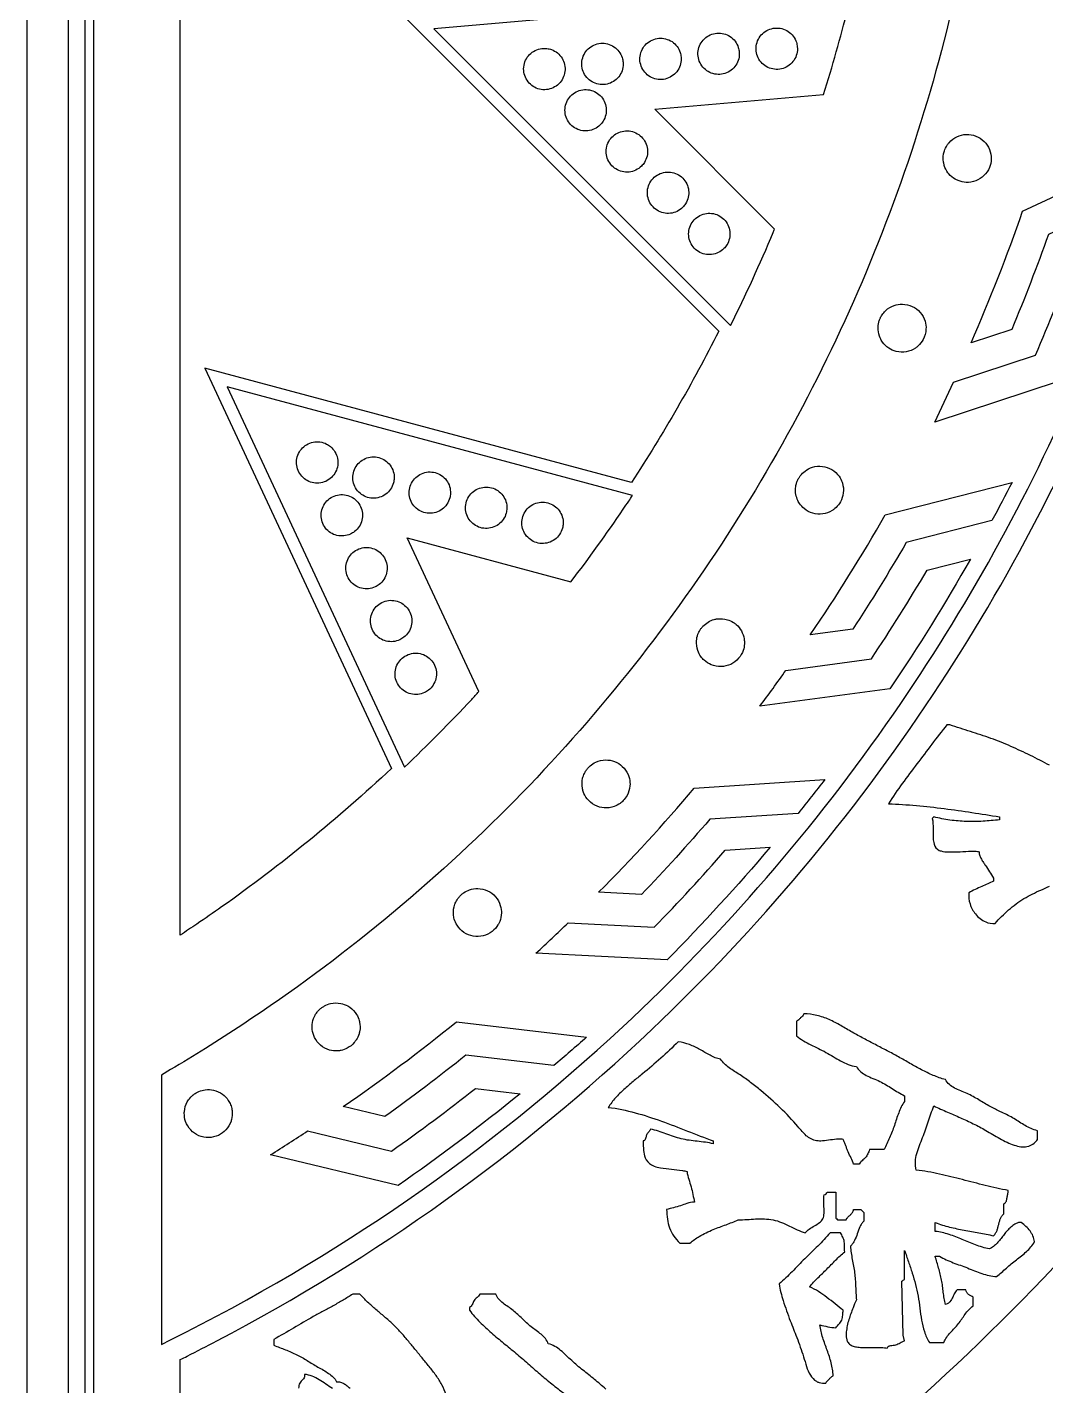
# Model space of a CAD drawing. Header units: millimetres. Extents: x 2100 to 2630, y 15240 to 16970.
# Drawn here: x 2099.6 to 2222.7, y 15892 to 16056.2 of the extents above; entities that cross this region are included whole.
import ezdxf

# ---------------------------------------------------------------- set-up
doc = ezdxf.new("R2010")
doc.units = ezdxf.units.MM

msp = doc.modelspace()

# ---------------------------------------------------------------- linework, layer by layer
for points in [[(2099.63, 16964.18, -0.414209), (2105.63, 16970.18), (2623.63, 16970.18, -0.414209), (2629.63, 16964.18), (2629.63, 15246.18, -0.414209), (2623.63, 15240.18), (2105.63, 15240.18, -0.414209), (2099.63, 15246.18), (2099.63, 16964.18)], [(2118.13, 15946.43), (2118.13, 16263.92, -0.001762), (2119.13, 16263.25, -0.001649), (2120.13, 16262.58, -0.025258), (2135.52, 16250.98, -0.014259), (2143.64, 16243.78), (2121.08, 16195.39), (2172.65, 16209.21, -0.027777), (2183.2, 16190.93), (2145.45, 16153.18), (2198.64, 16148.53, -0.027779), (2202.3, 16127.74), (2153.91, 16105.18), (2202.3, 16082.61, -0.027779), (2198.64, 16061.83), (2145.45, 16057.17), (2183.2, 16019.42, -0.027778), (2172.65, 16001.14), (2121.08, 16014.96), (2143.64, 15966.57, -0.034889), (2123.11, 15949.83, -0.004733), (2120.13, 15947.77, -0.003319), (2118.13, 15946.43)], [(2353.98, 16112.36, -0.049847), (2348.66, 16044.83, -0.052789), (2328.6, 15976, -0.049859), (2296.79, 15916.19, -0.052772), (2250.93, 15861.07, -0.051033), (2196.57, 15818.05, -0.048061), (2138.37, 15788.39, -0.014512), (2119.75, 15781.67, -0.001278), (2118.13, 15781.14), (2118.13, 15818.44, 0.051646), (2174.66, 15845.96, 0.049573), (2222.55, 15882.75, 0.055231), (2266.19, 15933.91, 0.050843), (2295.55, 15988.42, 0.047702), (2312.57, 16043.97, 0.054595), (2318.73, 16110.16, 0.052737)], [(2421.62, 16062.44, -0.020976), (2416.59, 16028.54, -0.020949), (2408.76, 15995.22, -0.020976), (2398.13, 15962.64, -0.020949), (2384.83, 15931.1, -0.020976), (2368.9, 15900.76, -0.020949), (2350.52, 15871.89, -0.020976), (2329.74, 15844.64, -0.020948), (2306.78, 15819.25, -0.020975), (2281.74, 15795.86, -0.02095), (2254.85, 15774.67, -0.020976), (2226.25, 15755.8, -0.02095), (2196.2, 15739.41, -0.020977), (2164.84, 15725.58, -0.020952), (2132.48, 15714.45, -0.015714), (2107.63, 15707.9), (2107.63, 15675.81), (2107.63, 15643.72), (2106.63, 15643.53), (2106.63, 16105.18)], [(2301.6, 16077.87, -0.055438), (2288.56, 16015.26, -0.050313), (2265.05, 15962.13, -0.055424), (2227.48, 15910.37, -0.050966), (2183.65, 15871.12, -0.0484), (2135.46, 15842.78, -0.013989), (2120.58, 15836.37, -0.001247), (2119.21, 15835.83, -0.001186), (2118.13, 15835.41), (2118.13, 15839.8)], [(2212.99, 16065.9, -0.050687), (2201.01, 16026.57, -0.050686), (2181.36, 15990.47, -0.050687), (2154.86, 15959.05, -0.05271), (2121.17, 15932.74, -0.006086), (2116.95, 15930.17), (2115.84, 15929.5), (2115.84, 15914.79), (2115.84, 15914.79), (2115.84, 15912.3)], [(2118.13, 15868.42), (2118.13, 15895.13, 0.001299), (2118.95, 15895.54, 0.004008), (2122.53, 15897.38, 0.06919), (2175.1, 15935.01, 0.056513), (2209.11, 15975.5, 0.053027), (2232.01, 16019.53, 0.049535), (2244.59, 16064.17, 0.049537)], [(2195.87, 16048.03, 0.01406), (2198.79, 16058.37, 0.001609), (2199.09, 16059.53, 0.000965), (2199.29, 16060.38), (2148.78, 16055.96), (2184.63, 16020.11, 0.016169), (2189.78, 16031.36, 0.000626), (2189.95, 16031.76), (2175.47, 16046.25), (2195.87, 16048.03)], [(2115.84, 15912.3), (2115.84, 15912.3), (2115.84, 15907.94), (2115.84, 15903.6), (2115.84, 15903.59), (2115.84, 15899.28), (2115.84, 15896.94), (2116.95, 15897.5, 0.071982), (2171.59, 15935.34, 0.054013), (2204.3, 15973.13, 0.049801), (2226.65, 16013.45, 0.049098), (2240.44, 16056.76, 0.048391)], [(2192.69, 16053.78, -0.084324), (2192.63, 16052.94, -0.084322), (2192.29, 16052.18, -0.08435), (2191.71, 16051.57, -0.084336), (2190.97, 16051.18, -0.084347), (2190.14, 16051.06, -0.084341), (2189.32, 16051.22, -0.084345), (2188.6, 16051.64, -0.084353), (2188.06, 16052.28, -0.084359), (2187.75, 16053.06, -0.084351), (2187.73, 16053.9, -0.084364), (2187.98, 16054.7, -0.084335), (2188.48, 16055.37, -0.084351), (2189.18, 16055.84, -0.084354), (2189.99, 16056.05, -0.084349), (2190.82, 16055.98, -0.084347), (2191.59, 16055.64, -0.084345), (2192.2, 16055.07, -0.084265), (2192.58, 16054.33, -0.05615), (2192.69, 16053.78)], [(2171.63, 16051.93, -0.084331), (2171.57, 16051.1, -0.084336), (2171.23, 16050.33, -0.084349), (2170.65, 16049.72, -0.084336), (2169.91, 16049.34, -0.084343), (2169.08, 16049.22, -0.08435), (2168.26, 16049.38, -0.084342), (2167.54, 16049.8, -0.084332), (2166.99, 16050.44, -0.084374), (2166.69, 16051.22, -0.084325), (2166.67, 16052.06, -0.084369), (2166.92, 16052.86, -0.08435), (2167.42, 16053.53, -0.084351), (2168.12, 16054, -0.084353), (2168.93, 16054.21, -0.084348), (2169.76, 16054.14, -0.084345), (2170.53, 16053.8, -0.084329), (2171.14, 16053.23, -0.084277), (2171.52, 16052.48, -0.056121), (2171.63, 16051.93)], [(2178.65, 16052.55, -0.084324), (2178.59, 16051.71, -0.08432), (2178.25, 16050.95, -0.084348), (2177.67, 16050.34, -0.084336), (2176.93, 16049.95, -0.084347), (2176.1, 16049.83, -0.08435), (2175.28, 16049.99, -0.084345), (2174.56, 16050.42, -0.084329), (2174.02, 16051.05, -0.084344), (2173.71, 16051.84, -0.084327), (2173.69, 16052.67, -0.084364), (2173.94, 16053.47, -0.08434), (2174.44, 16054.14, -0.084354), (2175.14, 16054.61, -0.084354), (2175.95, 16054.82, -0.084349), (2176.78, 16054.75, -0.084344), (2177.55, 16054.41, -0.08435), (2178.16, 16053.84, -0.084265), (2178.54, 16053.1, -0.05615), (2178.65, 16052.55)], [(2185.67, 16053.16, -0.084311), (2185.61, 16052.33, -0.084311), (2185.27, 16051.56, -0.084345), (2184.69, 16050.95, -0.084335), (2183.95, 16050.57, -0.084346), (2183.12, 16050.45, -0.084349), (2182.3, 16050.61, -0.084342), (2181.58, 16051.03, -0.084348), (2181.03, 16051.67, -0.084357), (2180.73, 16052.45, -0.08434), (2180.71, 16053.29, -0.084343), (2180.96, 16054.09, -0.084338), (2181.46, 16054.76, -0.084339), (2182.16, 16055.22, -0.084353), (2182.97, 16055.44, -0.084348), (2183.8, 16055.37, -0.084345), (2184.57, 16055.03, -0.084337), (2185.18, 16054.45, -0.084282), (2185.56, 16053.71, -0.056121), (2185.67, 16053.16)], [(2162.98, 16053.45, -0.08431), (2163.71, 16053.04, -0.084319), (2164.26, 16052.41, -0.084364), (2164.57, 16051.63, -0.084338), (2164.6, 16050.79, -0.084349), (2164.36, 16049.99, -0.084339), (2163.87, 16049.31, -0.084352), (2163.18, 16048.84, -0.084343), (2162.37, 16048.61, -0.084344), (2161.54, 16048.67, -0.084354), (2160.77, 16049, -0.084339), (2160.15, 16049.57, -0.084344), (2159.75, 16050.31, -0.084358), (2159.62, 16051.13, -0.084345), (2159.78, 16051.96, -0.084328), (2160.19, 16052.69, -0.084344), (2160.82, 16053.24, -0.08434), (2161.6, 16053.55, -0.084269), (2162.44, 16053.58, -0.056149), (2162.98, 16053.45)], [(2168.87, 16044.35, -0.084317), (2168.19, 16043.87, -0.084316), (2167.39, 16043.64, -0.084352), (2166.55, 16043.68, -0.084359), (2165.78, 16044, -0.084345), (2165.15, 16044.56, -0.084359), (2164.75, 16045.29, -0.08435), (2164.61, 16046.12, -0.084335), (2164.75, 16046.95, -0.084345), (2165.15, 16047.68, -0.084348), (2165.78, 16048.24, -0.084346), (2166.55, 16048.56, -0.084349), (2167.39, 16048.6, -0.084353), (2168.19, 16048.37, -0.08434), (2168.87, 16047.89, -0.084331), (2169.36, 16047.2, -0.084338), (2169.59, 16046.4, -0.084343), (2169.54, 16045.56, -0.084273), (2169.22, 16044.79, -0.056135), (2168.87, 16044.35)], [(2173.86, 16039.37, -0.084328), (2173.17, 16038.88, -0.084317), (2172.37, 16038.65, -0.084346), (2171.53, 16038.7, -0.084342), (2170.76, 16039.02, -0.084332), (2170.14, 16039.58, -0.084362), (2169.73, 16040.31, -0.08435), (2169.59, 16041.14, -0.084333), (2169.73, 16041.96, -0.084359), (2170.14, 16042.7, -0.084325), (2170.76, 16043.25, -0.084356), (2171.53, 16043.57, -0.084343), (2172.37, 16043.62, -0.084348), (2173.17, 16043.39, -0.084342), (2173.86, 16042.9, -0.084332), (2174.34, 16042.22, -0.084327), (2174.57, 16041.42, -0.08436), (2174.53, 16040.58, -0.084265), (2174.21, 16039.81, -0.056153), (2173.86, 16039.37)], [(2210.46, 16041.2, -0.066513), (2210.8, 16041.89, -0.034055), (2211.03, 16042.2, -0.102574), (2211.97, 16042.92, -0.102621), (2213.12, 16043.2, -0.102512), (2214.28, 16043, -0.102621), (2215.26, 16042.36, -0.102497), (2215.91, 16041.38, -0.102501), (2216.12, 16040.22, -0.090816), (2215.9, 16039.19, -0.10235), (2215.24, 16038.22, -0.102557), (2214.25, 16037.59, -0.1025), (2213.08, 16037.4, -0.085035), (2212.12, 16037.62, -0.034238), (2211.77, 16037.79, -0.084901), (2211.01, 16038.42, -0.017148), (2210.89, 16038.57, -0.084929), (2210.45, 16039.45, -0.034164), (2210.36, 16039.84, -0.119121), (2210.46, 16041.2)], [(2232.72, 16035.62), (2223.03, 16031.1, -0.01302), (2218.6, 16019.62), (2213.68, 16018.01, 0.02011), (2219.92, 16033.92), (2234.27, 16040.6, -0.005392), (2232.72, 16035.62)], [(2178.84, 16034.39, -0.084324), (2178.16, 16033.9, -0.084336), (2177.35, 16033.67, -0.084342), (2176.52, 16033.72, -0.084344), (2175.74, 16034.04, -0.084347), (2175.12, 16034.59, -0.084361), (2174.71, 16035.33, -0.084348), (2174.57, 16036.15, -0.084337), (2174.71, 16036.98, -0.084357), (2175.12, 16037.71, -0.084326), (2175.74, 16038.27, -0.084345), (2176.52, 16038.59, -0.08434), (2177.35, 16038.64, -0.084354), (2178.16, 16038.41, -0.084351), (2178.84, 16037.92, -0.084338), (2179.33, 16037.24, -0.084311), (2179.56, 16036.43, -0.084342), (2179.51, 16035.6, -0.084257), (2179.19, 16034.82, -0.05614), (2178.84, 16034.39)], [(2183.82, 16029.4, -0.084332), (2183.14, 16028.92, -0.084317), (2182.34, 16028.69, -0.084345), (2181.5, 16028.73, -0.084343), (2180.73, 16029.05, -0.084331), (2180.1, 16029.61, -0.084341), (2179.7, 16030.35, -0.08434), (2179.56, 16031.17, -0.084333), (2179.7, 16032, -0.084345), (2180.1, 16032.73, -0.084346), (2180.73, 16033.29, -0.084348), (2181.5, 16033.61, -0.084343), (2182.34, 16033.66, -0.084337), (2183.14, 16033.42, -0.08435), (2183.82, 16032.94, -0.084349), (2184.31, 16032.26, -0.084361), (2184.54, 16031.45, -0.084334), (2184.49, 16030.61, -0.084271), (2184.17, 16029.84, -0.05617), (2183.82, 16029.4)], [(2209.29, 16008.42, 0.005797), (2211.58, 16013.24), (2221.48, 16016.5, 0.013279), (2226.12, 16028.28), (2231.04, 16030.57, -0.019054), (2224.34, 16013.37), (2209.29, 16008.42)], [(2202.7, 16020.96, -0.013994), (2202.76, 16021.1, -0.016764), (2202.86, 16021.28, -0.052173), (2203.23, 16021.76, -0.017541), (2203.37, 16021.91, -0.104761), (2204.4, 16022.53, -0.087412), (2205.39, 16022.68, -0.104713), (2206.57, 16022.42, -0.104879), (2207.53, 16021.69, -0.104896), (2208.12, 16020.64, -0.087447), (2208.24, 16019.65, -0.110967), (2207.9, 16018.42, -0.08691), (2207.28, 16017.63, -0.03496), (2206.96, 16017.38, -0.104837), (2205.85, 16016.93, -0.104913), (2204.64, 16016.97, -0.087273), (2203.73, 16017.38, -0.08714), (2203, 16018.08, -0.052367), (2202.7, 16018.6, -0.087166), (2202.45, 16019.58, -0.052104), (2202.47, 16020.18, -0.016695), (2202.51, 16020.38, -0.017733), (2202.56, 16020.58, -0.026304), (2202.7, 16020.96)], [(2165.33, 15989.12, 0.014124), (2171.65, 15997.89, 0.001601), (2172.32, 15998.88, 0.000924), (2172.77, 15999.55), (2123.8, 16012.68), (2145.22, 15966.73, 0.015047), (2153.34, 15974.92, 0.001675), (2154.2, 15975.86), (2145.55, 15994.43), (2165.33, 15989.12)], [(2136.28, 16005.47, -0.084324), (2136.82, 16004.83, -0.084308), (2137.12, 16004.05, -0.084335), (2137.15, 16003.21, -0.084325), (2136.9, 16002.41, -0.084335), (2136.39, 16001.74, -0.084361), (2135.7, 16001.27, -0.084344), (2134.89, 16001.06, -0.08434), (2134.05, 16001.13, -0.084338), (2133.29, 16001.47, -0.084348), (2132.68, 16002.04, -0.084346), (2132.29, 16002.78, -0.084351), (2132.17, 16003.61, -0.084355), (2132.33, 16004.44, -0.08433), (2132.76, 16005.16, -0.084348), (2133.39, 16005.7, -0.084348), (2134.18, 16006, -0.084339), (2135.01, 16006.03, -0.084281), (2135.81, 16005.78, -0.056139), (2136.28, 16005.47)], [(2143.89, 16001.08, -0.08434), (2143.54, 16000.32, -0.08431), (2142.96, 15999.72, -0.084368), (2142.21, 15999.34, -0.084327), (2141.38, 15999.23, -0.084328), (2140.56, 15999.4, -0.084365), (2139.85, 15999.83, -0.084333), (2139.31, 16000.48, -0.084359), (2139.02, 16001.26, -0.084357), (2139.01, 16002.1, -0.08435), (2139.27, 16002.9, -0.084355), (2139.78, 16003.56, -0.084341), (2140.48, 16004.02, -0.084341), (2141.29, 16004.22, -0.08434), (2142.12, 16004.14, -0.084327), (2142.89, 16003.79, -0.084341), (2143.49, 16003.21, -0.084336), (2143.87, 16002.46, -0.084278), (2143.98, 16001.63, -0.056146), (2143.89, 16001.08)], [(2150.7, 15999.26, -0.084317), (2150.35, 15998.5, -0.084324), (2149.77, 15997.89, -0.084352), (2149.02, 15997.51, -0.084347), (2148.19, 15997.41, -0.084349), (2147.37, 15997.58, -0.084345), (2146.65, 15998.01, -0.084332), (2146.12, 15998.65, -0.084331), (2145.83, 15999.44, -0.084346), (2145.81, 16000.28, -0.084353), (2146.07, 16001.07, -0.084362), (2146.58, 16001.74, -0.084321), (2147.28, 16002.19, -0.084343), (2148.1, 16002.4, -0.084341), (2148.93, 16002.32, -0.084346), (2149.69, 16001.97, -0.08434), (2150.3, 16001.39, -0.084331), (2150.67, 16000.64, -0.084289), (2150.78, 15999.81, -0.056155), (2150.7, 15999.26)], [(2192.86, 16001.65, -0.013759), (2192.94, 16001.79, -0.01686), (2193.05, 16001.95, -0.069983), (2193.62, 16002.52, -0.087291), (2194.52, 16002.98, -0.10474), (2195.72, 16003.08, -0.104826), (2196.86, 16002.69, -0.104828), (2197.74, 16001.88, -0.069358), (2198.11, 16001.16, -0.034828), (2198.21, 16000.77, -0.104987), (2198.2, 15999.57, -0.093517), (2197.77, 15998.58, -0.069562), (2197.23, 15997.98, -0.034994), (2196.9, 15997.74, -0.104803), (2195.77, 15997.33, -0.104789), (2194.57, 15997.42, -0.104791), (2193.51, 15997.98, -0.069652), (2192.97, 15998.58, -0.052363), (2192.68, 15999.11, -0.069294), (2192.49, 15999.9, -0.034963), (2192.47, 16000.3, -0.052249), (2192.55, 16000.9, -0.016706), (2192.61, 16001.09, -0.017805), (2192.68, 16001.28, -0.026432), (2192.86, 16001.65)], [(2157.51, 15997.43, -0.084324), (2157.16, 15996.67, -0.08431), (2156.58, 15996.07, -0.084353), (2155.83, 15995.69, -0.084344), (2155, 15995.58, -0.084346), (2154.18, 15995.75, -0.084363), (2153.46, 15996.18, -0.084335), (2152.93, 15996.83, -0.084333), (2152.63, 15997.62, -0.084356), (2152.62, 15998.45, -0.084343), (2152.88, 15999.25, -0.084341), (2153.39, 15999.91, -0.084355), (2154.09, 16000.37, -0.084341), (2154.9, 16000.57, -0.08434), (2155.74, 16000.49, -0.084348), (2156.5, 16000.15, -0.08435), (2157.1, 15999.56, -0.084338), (2157.48, 15998.82, -0.084281), (2157.59, 15997.99, -0.056141), (2157.51, 15997.43)], [(2216.21, 15996.53), (2205.85, 15993.87, -0.013021), (2199.39, 15983.4), (2194.25, 15982.72, 0.020111), (2203.31, 15997.21), (2218.64, 16001.15, -0.005392), (2216.21, 15996.53)], [(2138.71, 15994.9, -0.084324), (2137.9, 15994.68, -0.084315), (2137.06, 15994.73, -0.084372), (2136.29, 15995.06, -0.084358), (2135.68, 15995.63, -0.084347), (2135.28, 15996.37, -0.084359), (2135.15, 15997.2, -0.084346), (2135.3, 15998.02, -0.084325), (2135.71, 15998.75, -0.084346), (2136.35, 15999.3, -0.084346), (2137.12, 15999.61, -0.084345), (2137.96, 15999.65, -0.084356), (2138.76, 15999.4, -0.084343), (2139.44, 15998.91, -0.084347), (2139.91, 15998.22, -0.084314), (2140.14, 15997.41, -0.084337), (2140.08, 15996.58, -0.08434), (2139.75, 15995.81, -0.084281), (2139.18, 15995.19, -0.056152), (2138.71, 15994.9)], [(2164.31, 15995.61, -0.08433), (2163.96, 15994.85, -0.084324), (2163.38, 15994.24, -0.08435), (2162.63, 15993.87, -0.08435), (2161.8, 15993.76, -0.084347), (2160.98, 15993.93, -0.084365), (2160.27, 15994.36, -0.084337), (2159.73, 15995.01, -0.084331), (2159.44, 15995.79, -0.084357), (2159.43, 15996.63, -0.084329), (2159.69, 15997.42, -0.084358), (2160.2, 15998.09, -0.084346), (2160.9, 15998.55, -0.084359), (2161.71, 15998.75, -0.084343), (2162.54, 15998.67, -0.084349), (2163.31, 15998.32, -0.084338), (2163.91, 15997.74, -0.084347), (2164.29, 15996.99, -0.084262), (2164.4, 15996.16, -0.056142), (2164.31, 15995.61)], [(2141.68, 15988.51, -0.084324), (2140.88, 15988.29, -0.084318), (2140.04, 15988.35, -0.084372), (2139.27, 15988.68, -0.084363), (2138.65, 15989.24, -0.084333), (2138.26, 15989.98, -0.084343), (2138.13, 15990.81, -0.084337), (2138.28, 15991.63, -0.084362), (2138.69, 15992.36, -0.084348), (2139.32, 15992.91, -0.084351), (2140.1, 15993.22, -0.084349), (2140.94, 15993.26, -0.084339), (2141.74, 15993.02, -0.084332), (2142.42, 15992.52, -0.08435), (2142.89, 15991.83, -0.084345), (2143.11, 15991.03, -0.084321), (2143.06, 15990.19, -0.084349), (2142.73, 15989.42, -0.084292), (2142.16, 15988.8, -0.056129), (2141.68, 15988.51)], [(2188.17, 15974.1, 0.005798), (2191.31, 15978.42), (2201.64, 15979.81, 0.013279), (2208.37, 15990.53), (2213.62, 15991.88, -0.019054), (2203.89, 15976.2), (2188.17, 15974.1)], [(2144.66, 15982.13, -0.084323), (2143.85, 15981.9, -0.084317), (2143.02, 15981.96, -0.084371), (2142.25, 15982.29, -0.084342), (2141.63, 15982.86, -0.084347), (2141.24, 15983.6, -0.084359), (2141.11, 15984.42, -0.08434), (2141.26, 15985.25, -0.084329), (2141.67, 15985.97, -0.084346), (2142.3, 15986.52, -0.084347), (2143.08, 15986.84, -0.084345), (2143.92, 15986.87, -0.084338), (2144.72, 15986.63, -0.084343), (2145.39, 15986.14, -0.084331), (2145.87, 15985.45, -0.084346), (2146.09, 15984.64, -0.084328), (2146.04, 15983.8, -0.084341), (2145.71, 15983.04, -0.084281), (2145.14, 15982.42, -0.056154), (2144.66, 15982.13)], [(2181.05, 15983.48, -0.013813), (2181.15, 15983.6, -0.01677), (2181.28, 15983.75, -0.069693), (2181.91, 15984.26, -0.069374), (2182.65, 15984.58, -0.034732), (2183.04, 15984.65, -0.104914), (2184.24, 15984.55, -0.06933), (2184.97, 15984.21, -0.034715), (2185.3, 15983.97, -0.087461), (2185.93, 15983.19, -0.087043), (2186.26, 15982.24, -0.052301), (2186.3, 15981.63, -0.069752), (2186.15, 15980.84, -0.096167), (2185.6, 15979.88, -0.104803), (2184.64, 15979.15, -0.104841), (2183.47, 15978.88, -0.104852), (2182.29, 15979.1, -0.087132), (2181.44, 15979.64, -0.05238), (2181.04, 15980.09, -0.069781), (2180.67, 15980.81, -0.104677), (2180.51, 15982, -0.069724), (2180.68, 15982.79, -0.016822), (2180.76, 15982.97, -0.017711), (2180.85, 15983.15, -0.025245), (2181.05, 15983.48)], [(2147.64, 15975.74, -0.084343), (2146.83, 15975.52, -0.084336), (2146, 15975.57, -0.084371), (2145.23, 15975.9, -0.084329), (2144.61, 15976.47, -0.084325), (2144.21, 15977.21, -0.084371), (2144.08, 15978.04, -0.084328), (2144.23, 15978.86, -0.084339), (2144.65, 15979.59, -0.084348), (2145.28, 15980.14, -0.084349), (2146.06, 15980.45, -0.084347), (2146.89, 15980.49, -0.084342), (2147.7, 15980.24, -0.084328), (2148.37, 15979.75, -0.084327), (2148.85, 15979.06, -0.084345), (2149.07, 15978.25, -0.08434), (2149.01, 15977.42, -0.084341), (2148.68, 15976.65, -0.084297), (2148.12, 15976.03, -0.05611), (2147.64, 15975.74)], [(2223.16, 15966.95, 0.011618), (2220.85, 15968.14, 0.008111), (2218.5, 15969.24, 0.01805), (2216.09, 15970.21, 0.008034), (2213.61, 15971.03, -0.004296), (2211.12, 15971.84), (2210.77, 15971.84, 0.009067), (2208.94, 15969.5, 0.000462), (2207.15, 15967.13, 0.002211), (2205.38, 15964.75, 0.018487), (2203.71, 15962.31, -0.013625), (2207.08, 15962.09, -0.008843), (2210.44, 15961.72, -0.006492), (2213.79, 15961.25, -0.001795), (2217.12, 15960.72), (2217.12, 15960.37, -0.015965), (2215.13, 15960.19, -0.021853), (2213.12, 15960.17, -0.025477), (2211.14, 15960.33, -0.032322), (2209.18, 15960.72), (2209.09, 15960.63), (2209, 15960.54, -0.043757), (2209.1, 15959.26, 0.012325), (2209.11, 15958.13, 0.054313), (2209.21, 15957.43, 0.231967), (2209.85, 15956.67, 0.038285), (2210.06, 15956.6, 0.060904), (2210.97, 15956.48, 0.016819), (2212.37, 15956.51, -0.003448), (2213.72, 15956.58, -0.048733), (2214.47, 15956.53, -0.053136), (2214.65, 15956.49, 0.059915), (2214.74, 15956.03, 0.048042), (2214.93, 15955.61, 0.020195), (2215.17, 15955.22, 0.004941), (2215.3, 15955.03, -0.001787), (2215.43, 15954.85, -0.01172), (2215.93, 15954.09, -0.002991), (2216.41, 15953.31), (2216.41, 15952.96, -0.003505), (2214.98, 15952.31, 0.016595), (2213.41, 15951.55, 0.090413), (2213.56, 15950.19, 0.099101), (2214.21, 15948.99, 0.117879), (2215.46, 15948.03, 0.124466), (2216.59, 15947.84, -0.029412), (2218.22, 15949.47, -0.044878), (2220.08, 15950.84, -0.022029), (2221.08, 15951.39, -0.009929), (2222.12, 15951.88, -0.004201), (2223.16, 15952.33, 0.008473)], [(2167.42, 15966.64, -0.013933), (2167.52, 15966.75, -0.016787), (2167.67, 15966.89, -0.069789), (2168.34, 15967.33, -0.104793), (2169.52, 15967.6, -0.096186), (2170.61, 15967.41, -0.095998), (2171.54, 15966.82, -0.104721), (2172.24, 15965.84, -0.08679), (2172.47, 15964.86, -0.034937), (2172.46, 15964.46, -0.104821), (2172.11, 15963.3, -0.067256), (2171.65, 15962.68, -0.04358), (2171.27, 15962.35, -0.069784), (2170.56, 15961.97, -0.104773), (2169.37, 15961.8, -0.104877), (2168.21, 15962.14, -0.104881), (2167.29, 15962.91, -0.086887), (2166.81, 15963.8, -0.034987), (2166.72, 15964.19, -0.105004), (2166.75, 15965.39, -0.052232), (2166.96, 15965.96, -0.016704), (2167.06, 15966.14, -0.017714), (2167.16, 15966.31, -0.026357), (2167.42, 15966.64)], [(2192.79, 15961.14), (2182.12, 15960.43, -0.013019), (2173.85, 15951.33), (2168.67, 15951.6, 0.020111), (2180.24, 15964.18), (2196.03, 15965.23, -0.005392), (2192.79, 15961.14)], [(2161.11, 15944.25, 0.005795), (2164.99, 15947.92), (2175.4, 15947.38, 0.013277), (2183.98, 15956.68), (2189.4, 15957.04, -0.019054), (2176.95, 15943.43), (2161.11, 15944.25)], [(2152.09, 15951.31, -0.01408), (2152.21, 15951.41, -0.016841), (2152.37, 15951.54, -0.069917), (2153.09, 15951.9, -0.087343), (2154.08, 15952.06, -0.104662), (2155.25, 15951.79, -0.104912), (2156.22, 15951.07, -0.104876), (2156.8, 15950.01, -0.086704), (2156.93, 15949.02, -0.0175), (2156.91, 15948.82, -0.086888), (2156.62, 15947.85, -0.017504), (2156.52, 15947.68, -0.093676), (2155.81, 15946.87, -0.104611), (2154.73, 15946.34, -0.104833), (2153.52, 15946.3, -0.104793), (2152.41, 15946.76, -0.104808), (2151.57, 15947.62, -0.069461), (2151.24, 15948.36, -0.052294), (2151.14, 15948.95, -0.105075), (2151.3, 15950.15, -0.052187), (2151.57, 15950.69, -0.016741), (2151.68, 15950.86, -0.017641), (2151.81, 15951.02, -0.026362), (2152.09, 15951.31)], [(2135.25, 15937.68, -0.014039), (2135.38, 15937.76, -0.016871), (2135.55, 15937.87, -0.069871), (2136.3, 15938.16, -0.104747), (2137.51, 15938.18, -0.078299), (2138.36, 15937.87, -0.026329), (2138.61, 15937.71, -0.104771), (2139.44, 15936.83, -0.069367), (2139.75, 15936.09, -0.017489), (2139.8, 15935.89, -0.086899), (2139.82, 15934.88, -0.034886), (2139.73, 15934.49, -0.06954), (2139.39, 15933.76, -0.03485), (2139.15, 15933.44, -0.093641), (2138.31, 15932.77, -0.069574), (2137.55, 15932.49, -0.034863), (2137.15, 15932.44, -0.087315), (2136.15, 15932.54, -0.104736), (2135.09, 15933.11, -0.104844), (2134.35, 15934.06, -0.087216), (2134.07, 15935.02, -0.052242), (2134.07, 15935.63, -0.08721), (2134.34, 15936.6, -0.052067), (2134.66, 15937.11, -0.016732), (2134.79, 15937.27, -0.017837), (2134.93, 15937.41, -0.0263), (2135.25, 15937.68)], [(2203.53, 15896.5, -0.190154), (2203.8, 15896.77, -0.047275), (2203.98, 15896.82, -0.033478), (2204.28, 15896.87, 0.041102), (2204.58, 15896.92, 0.052633), (2204.85, 15897.02, 0.010431), (2205.11, 15897.15, -0.013613), (2205.37, 15897.29, -0.051299), (2205.65, 15897.39), (2205.48, 15898.07), (2205.3, 15904.62, -0.000592), (2205.65, 15904.8), (2205.65, 15908.32, 0.001558), (2206.12, 15906.96, -0.007157), (2206.57, 15905.59, -0.01152), (2206.97, 15904.2, -0.020035), (2207.28, 15902.79, -0.014576), (2207.49, 15901.34, 0.015358), (2207.71, 15899.91, 0.031542), (2208.05, 15898.51, 0.061076), (2208.65, 15897.21), (2210.41, 15897.21, -0.059893), (2210.75, 15897.84, -0.029842), (2211.19, 15898.4, -0.011264), (2211.67, 15898.91, 0.023164), (2212.14, 15899.45, 0.023387), (2212.56, 15900.02, -0.010079), (2212.96, 15900.6, -0.027433), (2213.41, 15901.15, -0.058803), (2213.94, 15901.62), (2213.94, 15902.68, 0.008049), (2213.66, 15902.83, -0.045153), (2213.37, 15903.01, -0.087744), (2213.16, 15903.25, -0.130008), (2213.06, 15903.56), (2212, 15903.56, 0.105386), (2211.65, 15903.07, -0.005515), (2211.4, 15902.54, -0.026958), (2211.25, 15902.26, -0.210562), (2210.59, 15901.8, -0.023174), (2210.44, 15902.53, -0.007962), (2210.33, 15903.26, -0.000428), (2210.24, 15904, 0.014805), (2210.12, 15904.74, 0.0163), (2209.96, 15905.47, 0.006868), (2209.76, 15906.18, 0.002195), (2209.56, 15906.9, -0.007138), (2209.36, 15907.62), (2209.89, 15907.62, 0.026172), (2210.69, 15907.2, 0.013271), (2211.53, 15906.84, 0.007088), (2212.39, 15906.52, -0.005012), (2213.26, 15906.2, -0.003665), (2214.11, 15905.86, 0.013931), (2214.97, 15905.54, 0.023354), (2215.86, 15905.29, 0.039421), (2216.77, 15905.15, 0.004242), (2217.95, 15906.18, -0.013966), (2219.16, 15907.19, -0.003482), (2219.78, 15907.68, 0.02008), (2220.38, 15908.18, 0.033846), (2220.92, 15908.74, 0.054028), (2221.35, 15909.38, 0.075002), (2221.17, 15910.07, 0.057233), (2220.81, 15910.68, 0.043693), (2220.32, 15911.21, 0.02929), (2219.76, 15911.68), (2219.41, 15911.68, 0.056823), (2218.86, 15911.41, 0.046294), (2218.37, 15911.03, 0.032623), (2217.96, 15910.59, 0.009456), (2217.59, 15910.13, -0.002014), (2217.22, 15909.65, -0.025244), (2216.84, 15909.2, -0.039052), (2216.39, 15908.81, -0.056467), (2215.88, 15908.5, -0.024952), (2215.05, 15908.71, -0.014632), (2214.24, 15908.99, -0.009453), (2213.43, 15909.31, 0.000497), (2212.63, 15909.64, 0.005482), (2211.83, 15909.97, 0.015684), (2211.02, 15910.25, 0.02108), (2210.2, 15910.48, 0.03103), (2209.36, 15910.62), (2209.36, 15911.68, 0.029701), (2211.09, 15911.15, 0.012756), (2212.85, 15910.76, 0.004124), (2214.64, 15910.44, -0.012983), (2216.41, 15910.09, 0.06103), (2216.65, 15910.39, 0.042003), (2216.82, 15910.74, 0.02796), (2216.93, 15911.1, 0.004561), (2217.03, 15911.47, -0.007264), (2217.12, 15911.83, -0.032854), (2217.24, 15912.17, -0.051118), (2217.41, 15912.48, -0.073863), (2217.65, 15912.73), (2217.65, 15913.97, 0.246896), (2217.95, 15914.29, 0.022763), (2218.04, 15914.7, -0.004491), (2218.12, 15915.12, 0.035877), (2218.18, 15915.56, -0.01774), (2215.4, 15916.17, -0.000443), (2212.64, 15916.88, 0.008156), (2209.87, 15917.55, 0.025361), (2207.06, 15918.03, -0.073694), (2206.97, 15919.04, -0.051303), (2207.13, 15920.05, -0.030277), (2207.45, 15921.01, 0.002817), (2207.83, 15921.96, 0.008052), (2208.51, 15923.87, -0.00645), (2209.18, 15925.79, 0.006954), (2210.85, 15925.04, -0.001807), (2212.39, 15924.36, -0.010379), (2213.95, 15923.64, -0.015329), (2215.47, 15922.83, -0.004881), (2216.31, 15922.34, 0.007796), (2217.17, 15921.84, 0.013951), (2218.03, 15921.4, 0.030687), (2218.88, 15921.05, 0.046925), (2219.69, 15920.85, 0.079837), (2220.44, 15920.87, 0.140167), (2221.33, 15921.3, 0.057903), (2221.71, 15921.73), (2221.71, 15922.79, -0.050297), (2220.94, 15923.04, -0.028744), (2220.22, 15923.4, -0.014125), (2219.55, 15923.82, 0.012201), (2218.87, 15924.25, 0.016034), (2218.16, 15924.64, 0.005013), (2217.44, 15925, 0.004199), (2217.26, 15925.08, -0.015562), (2215.99, 15925.72, -0.010924), (2215.3, 15926.11, 0.001657), (2214.62, 15926.52, 0.008219), (2213.92, 15926.92, 0.019487), (2213.2, 15927.28, 0.012137), (2212.43, 15927.6, -0.027572), (2211.69, 15927.94, -0.053908), (2211.06, 15928.37, -0.10494), (2210.59, 15928.97, -0.035333), (2209.11, 15929.48, -0.019075), (2207.69, 15930.16, -0.011033), (2206.3, 15930.92, 0.004465), (2204.92, 15931.71, 0.006898), (2203.53, 15932.46, 0.000869), (2202.12, 15933.19, -0.002207), (2200.72, 15933.93, -0.0081), (2199.33, 15934.69, -0.002343), (2197.94, 15935.49, 0.026557), (2196.53, 15936.22, 0.044353), (2195.04, 15936.73, 0.068253), (2193.48, 15936.9, -0.117316), (2193.3, 15936.64, 0.007282), (2193.08, 15936.42, 0.007083), (2192.86, 15936.19, -0.11719), (2192.6, 15936.02), (2192.6, 15934.26, 0.037836), (2193.43, 15933.67, 0.017186), (2194.32, 15933.18, 0.005901), (2195.24, 15932.73, -0.015552), (2196.15, 15932.26, -0.013439), (2197.03, 15931.74, 0.016139), (2197.92, 15931.22, 0.032383), (2198.84, 15930.8, 0.060214), (2199.83, 15930.55, 0.105696), (2200.35, 15929.92, 0.049556), (2201.03, 15929.48, 0.024267), (2201.83, 15929.11, -0.01751), (2202.65, 15928.75, -0.023966), (2203.41, 15928.34, -0.004903), (2204.14, 15927.89, 0.005896), (2204.88, 15927.43, 0.024336), (2205.65, 15927.02), (2205.65, 15926.32, 0.04865), (2205.24, 15925.66, 0.023672), (2204.94, 15924.95, 0.013304), (2204.67, 15924.19, -0.006716), (2204.42, 15923.42, -0.020464), (2203.84, 15921.94, -0.005354), (2203.18, 15920.5), (2201.42, 15920.5, -0.018264), (2201.21, 15919.99, -0.076447), (2200.92, 15919.54, -0.032926), (2200.72, 15919.35, 0.009597), (2200.51, 15919.16, 0.030453), (2200.32, 15918.97, 0.074115), (2200.18, 15918.73), (2199.48, 15918.73, 0.050214), (2199.19, 15919.49, -0.01379), (2198.84, 15920.22, -0.012146), (2198.69, 15920.6, -0.001631), (2198.54, 15920.98, 0.003602), (2198.4, 15921.36, 0.014167), (2198.24, 15921.73, 0.078542), (2197.65, 15921.78, 0.017954), (2196.68, 15921.67, -0.010904), (2195.72, 15921.55, -0.061322), (2195.02, 15921.57, -0.086279), (2194.35, 15921.79, -0.059794), (2193.77, 15922.19, -0.034398), (2193.26, 15922.71, -0.000762), (2192.77, 15923.28, 0.026337), (2190.62, 15925.56, 0.017088), (2188.29, 15927.63, 0.009996), (2187.05, 15928.62, 0.017887), (2185.77, 15929.53, 0.004396), (2185.1, 15929.96, -0.017694), (2184.46, 15930.4, -0.030462), (2183.89, 15930.87, -0.060894), (2183.42, 15931.44, -0.057718), (2182.76, 15931.61, -0.029653), (2182.14, 15931.9, -0.015112), (2181.53, 15932.25, 0.011182), (2180.92, 15932.6, 0.037116), (2179.65, 15933.19, 0.048772), (2178.3, 15933.55, -0.015098), (2176.19, 15931.55, -0.010909), (2173.98, 15929.66, -0.000849), (2172.85, 15928.74, 0.014912), (2171.74, 15927.78, 0.023374), (2170.72, 15926.76, 0.039547), (2169.84, 15925.61, -0.038213), (2173.1, 15924.96, -0.018529), (2176.26, 15923.95, -0.009044), (2179.4, 15922.75, 0.009752), (2182.54, 15921.56), (2182.54, 15921.2, 0.027045), (2181.58, 15921.39, 0.00543), (2180.6, 15921.51, -0.004863), (2179.63, 15921.63, -0.026426), (2178.67, 15921.81, -0.025866), (2177.73, 15922.09, -0.002026), (2176.81, 15922.42, 0.009701), (2175.9, 15922.73, 0.034026), (2174.95, 15922.97, -0.061923), (2174.84, 15922.78, -0.010274), (2174.7, 15922.62, 0.017983), (2174.57, 15922.46, 0.072638), (2174.46, 15922.27, 0.056535), (2174.41, 15922.06, -0.039765), (2174.36, 15921.84, -0.092453), (2174.27, 15921.66, -0.116521), (2174.18, 15921.59, -0.057815), (2174.07, 15921.56, 0.022983), (2174.11, 15920.4, 0.067798), (2174.31, 15919.53, 0.180645), (2175.07, 15918.65, 0.036087), (2175.39, 15918.5, 0.049672), (2176.16, 15918.3, 0.014842), (2177.49, 15918.13, -0.006346), (2178.8, 15917.98, -0.053539), (2179.36, 15917.85, 0.050045), (2179.57, 15916.92, -0.009875), (2179.85, 15916.01, -0.021619), (2180.08, 15915.08, -0.006801), (2180.25, 15914.15, 0.081708), (2179.35, 15913.99, -0.00373), (2178.57, 15913.73, -0.018523), (2177.73, 15913.48, 0.005694), (2176.89, 15913.26, 0.009192), (2176.99, 15912.11, 0.065338), (2177.24, 15911.04, 0.067224), (2177.77, 15910.06, 0.033603), (2178.48, 15909.21), (2179.72, 15909.21, -0.044202), (2180.84, 15910.01, -0.035438), (2182.54, 15910.85, -0.008296), (2183.31, 15911.15, 0.000678), (2184.08, 15911.43, 0.006648), (2184.82, 15911.71, 0.020479), (2185.54, 15912.03, 0.021182), (2186.6, 15912.06, -0.005808), (2187.65, 15912.12, -0.017627), (2188.71, 15912.13, -0.046697), (2189.77, 15912.01, -0.046059), (2190.77, 15911.7, -0.013102), (2191.73, 15911.27, 0.00205), (2192.67, 15910.82, 0.034651), (2193.65, 15910.44, -0.093133), (2194.14, 15910.91, -0.01349), (2194.77, 15911.3, 0.025707), (2195.37, 15911.68, 0.119687), (2195.77, 15912.15, 0.061737), (2195.88, 15912.47, 0.046057), (2195.92, 15912.81, 0.023658), (2195.91, 15913.58, -0.0049), (2195.88, 15914.35, -0.031798), (2195.89, 15914.69, -0.047606), (2195.95, 15915.03, 0.24292), (2196.3, 15915.38), (2197.36, 15915.38), (2197.36, 15912.21, 0.000737), (2197.54, 15912.03), (2198.59, 15912.03, -0.09855), (2198.81, 15912.35, -0.003172), (2199.1, 15912.62, 0.047948), (2199.35, 15912.91, 0.135411), (2199.48, 15913.26), (2200.36, 15913.26), (2200.53, 15913.09), (2200.71, 15912.91), (2200.71, 15911.85, 0.049311), (2200.45, 15911.53, 0.044677), (2200.25, 15911.16, 0.014303), (2199.94, 15910.34, -0.020587), (2199.61, 15909.53, -0.048661), (2199.4, 15909.17, -0.051409), (2199.12, 15908.85, 0.025563), (2199.2, 15908.03, 0.009906), (2199.33, 15907.22, 0.001986), (2199.48, 15906.42, -0.013884), (2199.61, 15905.6, -0.015492), (2199.69, 15904.79, -0.005831), (2199.74, 15903.97, -0.001087), (2199.78, 15903.15, 0.008507), (2199.83, 15902.33, 0.02039), (2199.42, 15901.38, 0.017208), (2198.92, 15899.96, 0.049731), (2198.61, 15898.47, 0.065913), (2198.64, 15897.68, 0.083551), (2198.77, 15897.29, 0.12652), (2199.11, 15896.92, 0.076137), (2199.56, 15896.72, 0.046359), (2200.15, 15896.61, 0.019353), (2200.81, 15896.58, 0.009872), (2201.52, 15896.59, -0.006941), (2202.23, 15896.6, -0.012985), (2202.88, 15896.59, -0.042436), (2203.53, 15896.5)], [(2163.27, 15930.66), (2152.65, 15931.92, -0.013021), (2142.85, 15924.5), (2137.81, 15925.71, 0.02011), (2151.49, 15935.95), (2167.21, 15934.09, -0.005387), (2163.27, 15930.66)], [(2129.03, 15919.87, 0.005792), (2133.52, 15922.77), (2143.65, 15920.33, 0.013279), (2153.8, 15927.89), (2159.18, 15927.25, -0.019054), (2144.44, 15916.16), (2129.03, 15919.87)], [(2120.06, 15927.37, -0.012781), (2120.19, 15927.44, -0.016704), (2120.37, 15927.53, -0.069997), (2121.15, 15927.74, -0.087283), (2122.15, 15927.69, -0.104701), (2123.24, 15927.19, -0.087061), (2123.93, 15926.46, -0.052303), (2124.21, 15925.92, -0.052081), (2124.37, 15925.34, -0.017391), (2124.4, 15925.14, -0.086744), (2124.32, 15924.14, -0.01751), (2124.26, 15923.94, -0.104967), (2123.65, 15922.9, -0.099329), (2122.73, 15922.23, -0.104869), (2121.56, 15921.96, -0.10478), (2120.38, 15922.19, -0.104828), (2119.39, 15922.88, -0.104794), (2118.77, 15923.92, -0.086892), (2118.61, 15924.91, -0.017613), (2118.62, 15925.11, -0.104861), (2118.97, 15926.26, -0.052465), (2119.32, 15926.76, -0.016512), (2119.46, 15926.91, -0.017811), (2119.61, 15927.04, -0.002117), (2119.68, 15927.11, -0.001893), (2119.7, 15927.13, -0.013981), (2119.72, 15927.14, -0.012732), (2119.74, 15927.15, 0.001399), (2119.76, 15927.17, 0.002378), (2119.8, 15927.19, -0.00137), (2119.93, 15927.28), (2120.06, 15927.37)], [(2196.12, 15892.27, -0.117443), (2196.3, 15892.53, 0.00718), (2196.52, 15892.75, 0.007011), (2196.74, 15892.98, -0.117225), (2197.01, 15893.15, 0.034021), (2196.94, 15893.95, 0.024125), (2196.78, 15894.74, 0.017894), (2196.56, 15895.5, 0.006262), (2196.3, 15896.26, 0.000515), (2196.03, 15897.01, -0.010973), (2195.77, 15897.77, -0.016945), (2195.56, 15898.54, -0.02817), (2195.42, 15899.33, 0.049639), (2197.36, 15898.97, -0.050502), (2197.53, 15899.22, -0.00416), (2197.73, 15899.44, 0.016438), (2197.92, 15899.66, 0.064827), (2198.07, 15899.91, 0.064684), (2198.15, 15900.2, 0.019523), (2198.18, 15900.5, 0.004024), (2198.2, 15900.8, -0.037659), (2198.24, 15901.09, -0.013866), (2197.25, 15901.86, 0.007913), (2196.27, 15902.63, 0.019198), (2195.27, 15903.34, 0.04235), (2194.18, 15903.91, -0.037651), (2195.18, 15905.01, 0.006576), (2196.26, 15906.07, 0.006521), (2197.32, 15907.15, -0.037537), (2198.42, 15908.15, -0.042902), (2198.38, 15908.45, -0.010108), (2198.38, 15908.75, 0.002614), (2198.38, 15909.06, 0.033227), (2198.36, 15909.36, 0.079936), (2198.19, 15909.93, 0.042716), (2197.89, 15910.44), (2196.65, 15910.44, -0.013097), (2195.93, 15909.63, -0.012962), (2195.17, 15908.85, 0.004625), (2193.6, 15907.32, 0.004573), (2192.07, 15905.75, -0.018328), (2190.48, 15904.27, 0.034766), (2190.98, 15902.25, 0.013796), (2191.84, 15899.81, 0.001681), (2192.62, 15897.81, -0.019944), (2193.44, 15895.47, 0.00193), (2193.8, 15894.3, 0.059094), (2194.27, 15893.25, 0.119101), (2195, 15892.5, 0.068927), (2195.32, 15892.36, 0.085854), (2196.12, 15892.27)], [(2150.25, 15890.86, 0.051964), (2149.74, 15892.08, 0.029499), (2149.04, 15893.2, 0.018664), (2148.21, 15894.28, -0.00052), (2147.34, 15895.34, -0.003277), (2146.48, 15896.39, 0.005095), (2145.63, 15897.43, 0.009551), (2144.75, 15898.44, 0.017733), (2143.81, 15899.4, 0.015391), (2142.81, 15900.3, -0.001334), (2141.77, 15901.18, -0.009358), (2140.77, 15902.07, -0.027485), (2139.84, 15903.03), (2138.96, 15903.03, -0.015434), (2137.8, 15902.31, -0.006759), (2136.62, 15901.64, -0.002843), (2135.4, 15900.98, 0.005212), (2134.19, 15900.32, 0.00395), (2131.82, 15898.94, -0.006616), (2129.43, 15897.56), (2129.43, 15896.86, 0.005038), (2130.83, 15896.32, -0.025434), (2132.2, 15895.72, -0.016496), (2133.48, 15895, 0.001411), (2134.76, 15894.23, 0.002678), (2135.42, 15893.86, -0.024105), (2136.05, 15893.46, -0.040673), (2136.6, 15893.01, -0.077756), (2137.02, 15892.45, -0.090057), (2137.48, 15892.41, -0.067275), (2137.9, 15892.23, -0.037123), (2138.28, 15891.96, 0.004862), (2138.64, 15891.67, 0.027477)], [(2169.54, 15891.57, 0.006264), (2168.18, 15892.74, 0.006919), (2166.79, 15893.85, -0.021306), (2165.43, 15895.01, -0.006732), (2164.76, 15895.63, 0.02188), (2164.09, 15896.24, 0.0389), (2163.39, 15896.72, 0.077098), (2162.6, 15897.03, 0.089103), (2162.25, 15897.67, 0.046445), (2161.74, 15898.18, 0.023348), (2161.14, 15898.64, -0.015767), (2160.53, 15899.09, -0.02166), (2159.97, 15899.57, -0.004116), (2159.44, 15900.09, 0.005514), (2158.91, 15900.59, 0.02334), (2158.35, 15901.07, 0.017639), (2157.74, 15901.51, -0.020892), (2157.13, 15901.94, -0.043065), (2156.62, 15902.43, -0.088904), (2156.25, 15903.03), (2154.31, 15903.03, -0.099023), (2154.18, 15902.81, -0.03557), (2154, 15902.63, -0.002942), (2153.8, 15902.46, 0.064374), (2153.63, 15902.27, 0.061222), (2153.51, 15902.04, -0.016135), (2153.41, 15901.8, -0.061533), (2153.28, 15901.59, -0.127196), (2153.08, 15901.44), (2153.08, 15901.09, 0.032168), (2154.33, 15899.66, 0.016978), (2155.73, 15898.36, 0.009635), (2157.2, 15897.12, -0.004805), (2158.68, 15895.9, -0.006184), (2160.14, 15894.65, 0.002914), (2161.57, 15893.4, 0.007629), (2163.03, 15892.18, 0.016751), (2164.54, 15891.03)], [(2136.53, 15891.63, -0.026832), (2135.71, 15892.16, 0.017151), (2134.91, 15892.7, 0.042232), (2134.06, 15893.12, 0.084684), (2133.14, 15893.33, -0.226217), (2133, 15892.79, -0.001458), (2132.96, 15892.75, -0.023649), (2132.75, 15892.53, 0.079988), (2132.57, 15892.28, 0.079081), (2132.47, 15891.99, -0.017547), (2132.41, 15891.68, -0.043303)]]:
    msp.add_lwpolyline(points, format="xyb")
for points in [[(2624.63, 16965.18), (2624.63, 15245.18), (2104.63, 15245.18), (2104.63, 16965.18), (2624.63, 16965.18)], [(2107.63, 16501.42), (2107.63, 16105.18), (2107.63, 15708.93)], [(2107.63, 16501.42), (2107.63, 16105.18), (2107.63, 15708.93)]]:
    msp.add_lwpolyline(points)

doc.saveas('drawing.dxf')
